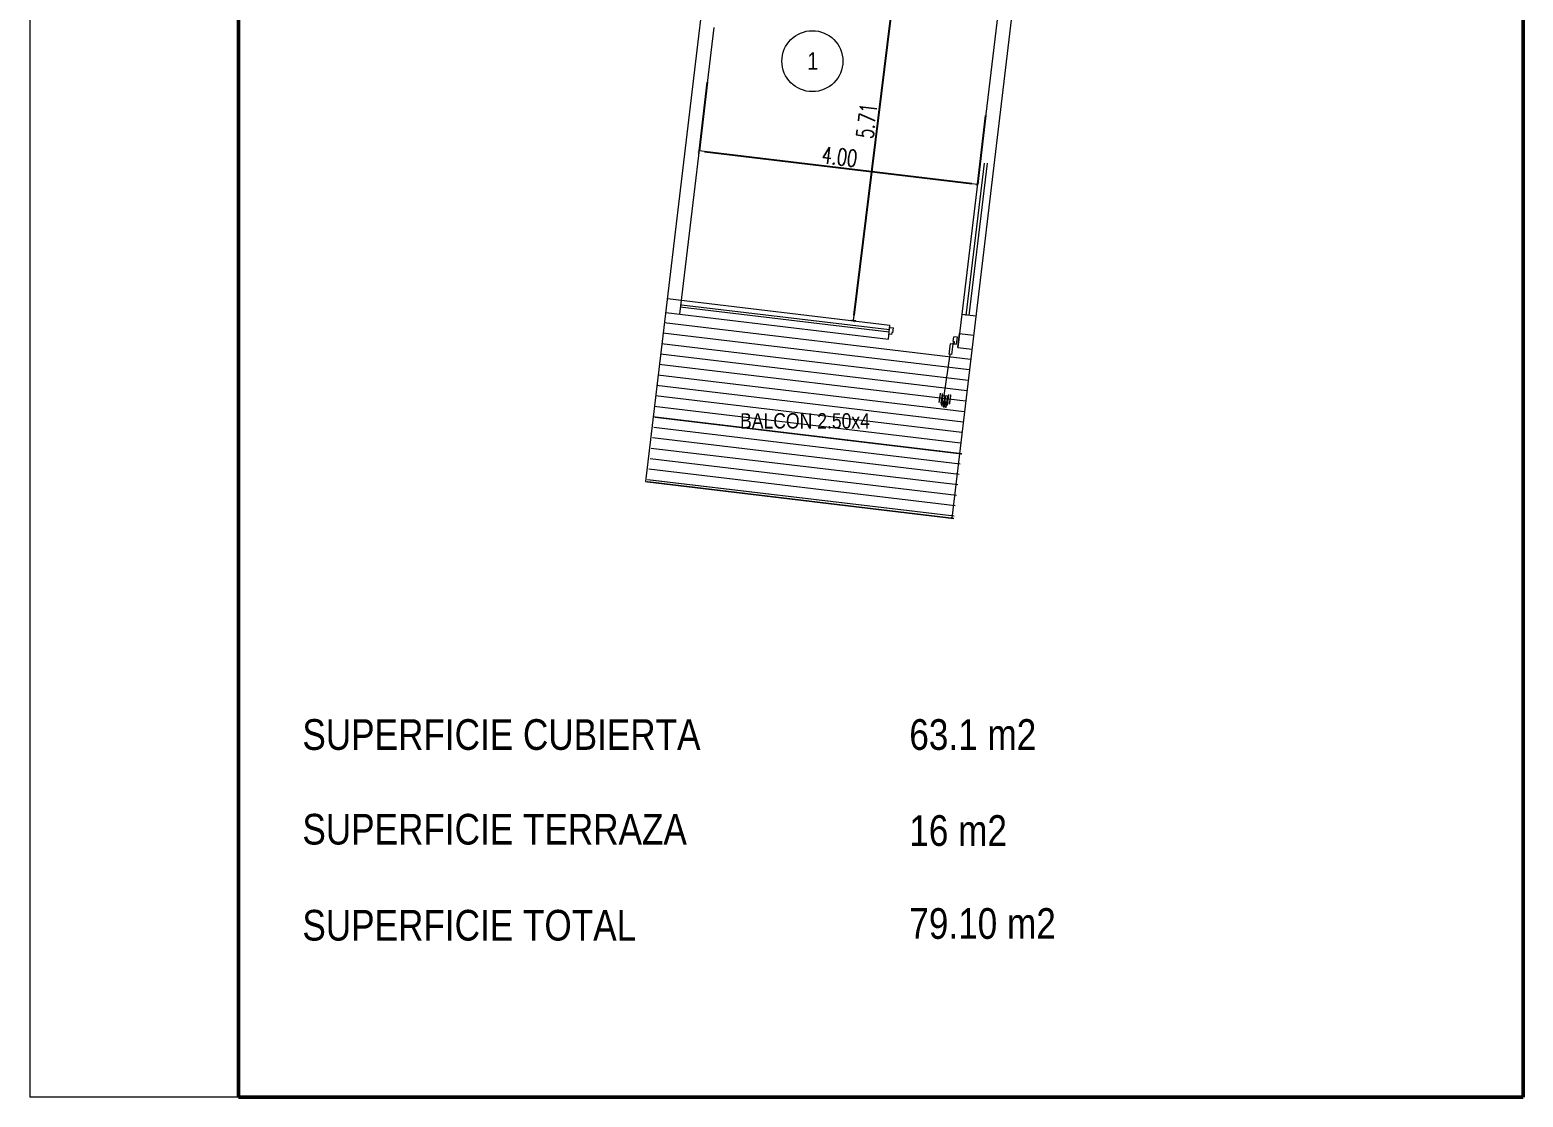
# Model space of a CAD drawing. Header units: millimetres. Extents: x 4525 to 9082, y 179 to 563.
# Drawn here: x 5166.3 to 5187.6, y 489.21 to 504.43 of the extents above; entities that cross this region are included whole.
import ezdxf

# ---------------------------------------------------------------- set-up
doc = ezdxf.new("R2010")
doc.units = ezdxf.units.MM
doc.header["$LTSCALE"] = 100
doc.layers.get('DEFPOINTS').update_dxf_attribs({"lineweight": 5})
for name, color, linetype, lineweight in [('004-Carpinterias', 1, 'Continuous', 18), ('006-Cotas parciales', 7, 'Continuous', 5), ('A01-Barrido', 250, 'Continuous', 5), ('A01-Carpinterias', 1, 'Continuous', 18), ('HATCH MUROS', 251, 'Continuous', 9)]:
    doc.layers.add(name, color=color, linetype=linetype, lineweight=lineweight)
doc.styles.add('AREAL', font='ARIALN.TTF')
doc.styles.add('COTAS', font='ROMANS.shx', dxfattribs={"width": 0.7})
doc.dimstyles.new('COTA40', dxfattribs={"dimscale": 0.4, "dimtxt": 0.3, "dimasz": 0.2, "dimexe": 0, "dimexo": 0, "dimgap": 0.09, "dimtad": 1, "dimzin": 0, "dimdsep": 46, "dimtxsty": 'COTAS', "dimblk1": 'COTA_N', "dimblk2": 'COTA_N', "dimsah": 1, "dimcen": 0.1, "dimclrd": 1, "dimclre": 8, "dimclrt": 5, "dimaunit": 1, "dimadec": 3, "dimazin": 0, "dimtfac": 1, "dimtix": 1, "dimtmove": 2, "dimatfit": 3, "dimldrblk": 'COTA_N', "dimfxl": 0, "dimtolj": 1, "dimtzin": 0, "dimarcsym": 0})

# ---------------------------------------------------------------- blocks, each defined once
blk = doc.blocks.new('COTA_N')
for p, q in [((-1, 0), (0, 0)), ((0, 0.5), (0, -0.5))]:
    blk.add_line(p, q)
at = {"const_width": 0.065}
blk.add_lwpolyline([(0.14, 0.14), (0.28, 0.28), (0, 0), (-0.14, -0.14), (-0.28, -0.28)], dxfattribs=at)
blk = doc.blocks.new('*D589')
at = {"layer": '006-Cotas parciales', "color": 8, "lineweight": -2, "ltscale": 100}
for p, q in [((5175.963, 503.685), (5175.846, 502.707)), ((5179.934, 503.21), (5179.818, 502.232))]:
    blk.add_line(p, q, dxfattribs=at)
at = {"layer": '006-Cotas parciales', "color": 1, "lineweight": -2, "ltscale": 100}
blk.add_line((5175.925, 502.697), (5179.738, 502.242), dxfattribs=at)
at = {"layer": 'DEFPOINTS', "color": 0, "ltscale": 100}
for p in [(5175.963, 503.685), (5179.934, 503.21), (5179.818, 502.232)]:
    blk.add_point(p, dxfattribs=at)
at = {"layer": '006-Cotas parciales', "color": 1, "lineweight": -2, "ltscale": 100, "xscale": 0.08000000000000003, "yscale": 0.08000000000000002, "zscale": 0.08000000000000007}
for p, rotation in [((5175.846, 502.707), 173.1886111111184), ((5179.818, 502.232), 353.1886111111185)]:
    blk.add_blockref('COTA_N', p, dxfattribs=dict(at, rotation=rotation))
at = {"layer": '006-Cotas parciales', "color": 5, "ltscale": 100, "insert": (5177.85, 502.624), "char_height": 0.12, "attachment_point": 5, "rotation": 353.1886, "style": 'COTAS'}
blk.add_mtext('\\A1;{\\H2x;4.00}', dxfattribs=at)
blk = doc.blocks.new('*D590')
at = {"layer": '006-Cotas parciales', "color": 1, "lineweight": -2, "ltscale": 100}
blk.add_line((5178.734, 505.869), (5178.054, 500.362), dxfattribs=at)
at = {"layer": '006-Cotas parciales', "color": 8, "lineweight": -2, "ltscale": 100}
for p, q in [((5178.781, 505.944), (5178.744, 505.949)), ((5178.081, 500.278), (5178.044, 500.283))]:
    blk.add_line(p, q, dxfattribs=at)
at = {"layer": 'DEFPOINTS', "color": 0, "ltscale": 100}
for p in [(5178.781, 505.944), (5178.044, 500.283), (5178.081, 500.278)]:
    blk.add_point(p, dxfattribs=at)
at = {"layer": '006-Cotas parciales', "color": 1, "lineweight": -2, "ltscale": 100, "yscale": 0.08000000000000002, "zscale": 0.08000000000000007}
for p, xscale, rotation in [((5178.744, 505.949), 0.08, 82.96377081615285), ((5178.044, 500.283), 0.08000000000000002, 262.9637708161529)]:
    blk.add_blockref('COTA_N', p, dxfattribs=dict(at, xscale=xscale, rotation=rotation))
at = {"layer": '006-Cotas parciales', "color": 5, "ltscale": 100, "insert": (5178.239, 503.135), "char_height": 0.12, "attachment_point": 5, "rotation": 82.9638, "style": 'COTAS'}
blk.add_mtext('\\A1;{\\H2x;5.71}', dxfattribs=at)

msp = doc.modelspace()

# ---------------------------------------------------------------- linework, layer by layer
at = {"layer": '004-Carpinterias', "linetype": 'Continuous', "extrusion": (0.021024, 0.14442, 0.989293)}
for p, q in [((5179.43, 499.953, 3.848), (5179.409, 499.807, 3.87)), ((5179.45, 499.801, 3.87), (5179.472, 499.947, 3.848)), ((5179.344, 499.216, 3.957), (5179.43, 499.804, 3.87)), ((5179.323, 499.219, 3.957), (5179.302, 499.072, 3.979)), ((5179.353, 499.216, 3.957), (5179.332, 499.069, 3.979)), ((5179.341, 499.052, 3.981), (5179.365, 499.213, 3.957)), ((5179.371, 499.048, 3.981), (5179.395, 499.21, 3.957))]:
    msp.add_line(p, q, dxfattribs=at)
at = {"layer": '004-Carpinterias', "color": 1, "linetype": 'Continuous', "extrusion": (0.021024, 0.14442, 0.989293)}
for p, q in [((5179.302, 499.14, 3.969), (5179.295, 499.093, 3.976)), ((5179.305, 499.092, 3.976), (5179.295, 499.093, 3.976)), ((5179.312, 499.139, 3.969), (5179.302, 499.14, 3.969)), ((5179.302, 499.072, 3.979), (5179.329, 499.068, 3.979)), ((5179.323, 499.219, 3.957), (5179.365, 499.213, 3.957)), ((5179.332, 499.137, 3.969), (5179.325, 499.09, 3.976)), ((5179.335, 499.089, 3.976), (5179.325, 499.09, 3.976)), ((5179.329, 499.068, 3.979), (5179.327, 499.054, 3.981)), ((5179.327, 499.054, 3.981), (5179.341, 499.052, 3.981)), ((5179.327, 499.054, 3.981), (5179.341, 499.052, 3.981)), ((5179.342, 499.136, 3.969), (5179.332, 499.137, 3.969)), ((5179.332, 499.069, 3.979), (5179.359, 499.065, 3.979)), ((5179.346, 499.086, 3.976), (5179.356, 499.084, 3.976)), ((5179.353, 499.216, 3.957), (5179.395, 499.21, 3.957)), ((5179.353, 499.133, 3.969), (5179.363, 499.131, 3.969)), ((5179.363, 499.131, 3.969), (5179.356, 499.084, 3.976)), ((5179.359, 499.065, 3.979), (5179.356, 499.051, 3.981)), ((5179.376, 499.083, 3.976), (5179.386, 499.081, 3.976)), ((5179.383, 499.13, 3.969), (5179.393, 499.128, 3.969)), ((5179.393, 499.128, 3.969), (5179.386, 499.081, 3.976)), ((5179.356, 499.051, 3.981), (5179.371, 499.048, 3.981)), ((5179.356, 499.051, 3.981), (5179.371, 499.048, 3.981))]:
    msp.add_line(p, q, dxfattribs=at)
at = {"layer": '004-Carpinterias', "color": 1, "linetype": 'Continuous'}
for p, q in [((5179.302, 499.072, 3.979), (5179.329, 499.068, 3.979)), ((5179.332, 499.069, 3.979), (5179.359, 499.065, 3.979))]:
    msp.add_line(p, q, dxfattribs=at)
at = {"layer": '004-Carpinterias', "ltscale": 0.01, "const_width": 0.02, "elevation": 3.979}
for points in [[(5179.289, 499.251), (5179.268, 499.113)], [(5179.318, 499.248), (5179.298, 499.109)], [(5179.407, 499.234), (5179.387, 499.095)], [(5179.437, 499.231), (5179.417, 499.092)]]:
    msp.add_lwpolyline(points, dxfattribs=at)
at = {"layer": 'A01-Barrido', "linetype": 'Continuous', "extrusion": (0.021024, 0.14442, 0.989293)}
msp.add_circle((-5053.429, -1227.322, 183.007), 0.0075, dxfattribs=at)
at = {"layer": 'A01-Carpinterias', "linetype": 'Continuous', "extrusion": (0.021024, 0.14442, 0.989293)}
for p, q in [((5178.571, 500.188, 3.832), (5178.57, 500.178, 3.833)), ((5178.571, 500.188, 3.832), (5178.621, 500.181, 3.832)), ((5178.611, 500.112, 3.842), (5178.621, 500.181, 3.832)), ((5178.557, 500.09, 3.847), (5178.558, 500.1, 3.845)), ((5178.592, 500.085, 3.847), (5178.557, 500.09, 3.847)), ((5178.596, 500.114, 3.842), (5178.592, 500.085, 3.847)), ((5178.611, 500.112, 3.842), (5178.596, 500.114, 3.842)), ((5179.472, 499.947, 3.848), (5179.43, 499.953, 3.848)), ((5179.472, 499.987, 1.924), (5179.482, 500.055, 1.914)), ((5179.472, 499.987, 1.924), (5179.486, 499.985, 1.924)), ((5179.531, 500.048, 1.914), (5179.482, 500.055, 1.914)), ((5179.486, 499.985, 1.924), (5179.482, 499.955, 1.928)), ((5179.482, 499.955, 1.928), (5179.517, 499.95, 1.928)), ((5179.517, 499.95, 1.928), (5179.531, 500.048, 1.914)), ((5179.45, 499.801, 3.87), (5179.409, 499.807, 3.87))]:
    msp.add_line(p, q, dxfattribs=at)
at = {"layer": 'HATCH MUROS', "color": 0, "ltscale": 100}
for p, q in [((5166.301, 518.873), (5166.301, 489.206)), ((5187.6, 518.873), (5187.6, 489.206)), ((5179.794, 500.348, 1.919), (5179.595, 500.371, 1.919)), ((5178.546, 500.022, 1.919), (5178.569, 500.22, 1.919)), ((5179.539, 499.903, 1.919), (5179.563, 500.101, 1.919)), ((5175.22, 498.908, 1.919), (5179.59, 498.386, 1.919)), ((5175.22, 498.908, 1.919), (5179.59, 498.386, 1.919)), ((5175.221, 498.908, 1.919), (5179.59, 498.386, 1.919)), ((5179.59, 498.386, 1.919), (5175.221, 498.908, 1.919)), ((5179.59, 498.386, 1.919), (5175.221, 498.908, 1.919)), ((5175.222, 498.908, 1.919), (5179.592, 498.386, 1.919)), ((5175.222, 498.908, 1.919), (5179.592, 498.386, 1.919)), ((5179.592, 498.386, 1.919), (5175.223, 498.908, 1.919)), ((5179.592, 498.386, 1.919), (5175.223, 498.908, 1.919)), ((5175.11, 497.985, 1.919), (5179.48, 497.463, 1.919)), ((5175.11, 497.985, 1.919), (5179.48, 497.463, 1.919)), ((5175.111, 497.985, 1.919), (5179.48, 497.463, 1.919)), ((5179.48, 497.463, 1.919), (5175.111, 497.985, 1.919)), ((5179.48, 497.463, 1.919), (5175.111, 497.985, 1.919)), ((5175.112, 497.985, 1.919), (5179.482, 497.463, 1.919)), ((5175.112, 497.985, 1.919), (5179.482, 497.463, 1.919)), ((5179.482, 497.463, 1.919), (5175.113, 497.985, 1.919)), ((5179.482, 497.463, 1.919), (5175.113, 497.985, 1.919)), ((5187.6, 489.206), (5166.301, 489.206))]:
    msp.add_line(p, q, dxfattribs=at)
at = {"layer": 'HATCH MUROS', "color": 0, "lineweight": 50, "ltscale": 100}
for p, q in [((5169.278, 518.211), (5169.278, 489.206)), ((5187.6, 518.211), (5187.6, 489.206)), ((5187.6, 489.206), (5169.278, 489.206))]:
    msp.add_line(p, q, dxfattribs=at)
at = {"layer": 'HATCH MUROS', "color": 0, "linetype": 'ByBlock', "ltscale": 100}
for p, q in [((5180.736, 508.237, 1.919), (5179.45, 497.467, 1.919)), ((5180.538, 508.261, 1.919), (5179.539, 499.903, 1.919)), ((5176.253, 507.801, 1.919), (5175.84, 504.343, 1.919)), ((5176.056, 504.468, 1.919), (5175.568, 500.377, 1.919)), ((5175.84, 504.343, 1.919), (5175.081, 497.988, 1.919)), ((5175.395, 500.599, 1.919), (5178.569, 500.22, 1.919)), ((5175.371, 500.401, 1.919), (5178.546, 500.022, 1.919)), ((5179.563, 500.101, 1.919), (5179.762, 500.078, 1.919)), ((5179.539, 499.903, 1.919), (5179.738, 499.879, 1.919))]:
    msp.add_line(p, q, dxfattribs=at)
at = {"layer": 'HATCH MUROS', "color": 3, "ltscale": 100}
for p, q in [((5179.913, 502.531, 1.919), (5179.653, 500.356, 1.919)), ((5179.954, 502.534, 1.919), (5179.695, 500.36, 1.919)), ((5178.557, 500.121, 1.919), (5175.577, 500.477, 1.919)), ((5178.561, 500.153, 1.919), (5175.595, 500.508, 1.919))]:
    msp.add_line(p, q, dxfattribs=at)
at = {"layer": 'HATCH MUROS', "color": 4, "ltscale": 100}
for p, q in [((5179.718, 499.731, 1.919), (5175.347, 500.253, 1.919)), ((5179.683, 499.433, 1.919), (5175.312, 499.955, 1.919)), ((5179.7, 499.582, 1.919), (5175.329, 500.104, 1.919)), ((5179.665, 499.284, 1.919), (5175.294, 499.806, 1.919)), ((5179.665, 499.284, 1.919), (5175.294, 499.806, 1.919)), ((5179.629, 498.986, 1.919), (5175.258, 499.508, 1.919)), ((5179.647, 499.135, 1.919), (5175.276, 499.657, 1.919)), ((5179.611, 498.837, 1.919), (5175.24, 499.359, 1.919)), ((5179.576, 498.539, 1.919), (5175.205, 499.061, 1.919)), ((5179.594, 498.688, 1.919), (5175.223, 499.21, 1.919)), ((5179.558, 498.39, 1.919), (5175.187, 498.912, 1.919)), ((5179.59, 498.386, 1.919), (5175.219, 498.909, 1.919)), ((5179.59, 498.386, 1.919), (5175.219, 498.909, 1.919)), ((5179.592, 498.386, 1.919), (5175.221, 498.909, 1.919)), ((5179.572, 498.238, 1.919), (5175.201, 498.76, 1.919)), ((5179.536, 497.94, 1.919), (5175.165, 498.462, 1.919)), ((5179.554, 498.089, 1.919), (5175.183, 498.611, 1.919)), ((5179.519, 497.791, 1.919), (5175.148, 498.313, 1.919)), ((5179.483, 497.493, 1.919), (5175.112, 498.015, 1.919)), ((5179.485, 497.493, 1.919), (5175.114, 498.015, 1.919)), ((5179.501, 497.642, 1.919), (5175.13, 498.164, 1.919)), ((5179.48, 497.463, 1.919), (5175.109, 497.985, 1.919)), ((5179.482, 497.463, 1.919), (5175.111, 497.985, 1.919))]:
    msp.add_line(p, q, dxfattribs=at)
at = {"layer": 'HATCH MUROS', "color": 0, "linetype": 'ByBlock', "ltscale": 100, "elevation": 1.919}
msp.add_lwpolyline([(5175.081, 497.988), (5179.45, 497.467), (5179.45, 497.467)], dxfattribs=at)
at = {"layer": 'HATCH MUROS', "color": 0, "ltscale": 100}
msp.add_circle((5177.463, 503.987), 0.435, dxfattribs=at)

# ---------------------------------------------------------------- texts
at = {"style": 'AREAL'}
for s, height, p in [('1', 0.25, (5177.389, 503.864, -1.1)), ('BALCON 2.50x4', 0.21875, (5176.431, 498.746, 1.231)), ('SUPERFICIE CUBIERTA', 0.4375, (5170.188, 494.161, -1.375)), ('63.1 m2', 0.4375, (5178.845, 494.161, -1.375)), ('SUPERFICIE TERRAZA', 0.4375, (5170.188, 492.81, -1.375)), ('16 m2', 0.4375, (5178.845, 492.791, -1.375)), ('SUPERFICIE TOTAL', 0.4375, (5170.188, 491.44, -1.375)), ('79.10 m2', 0.4375, (5178.845, 491.465, -1.375))]:
    msp.add_text(s, height=height, dxfattribs=at).set_placement(p)

# ---------------------------------------------------------------- dimensions: what is measured, and where the dimension line sits
at = {"layer": '006-Cotas parciales', "ltscale": 100}
dim = msp.add_aligned_dim(p1=(5178.781, 505.944, 1.919), p2=(5178.081, 500.278, 1.919), distance=-0.037, text='{\\H2x;<>}', dimstyle='COTA40', dxfattribs=at)
dim.commit()
dim.dimension.update_dxf_attribs({"geometry": '*D590', "text_midpoint": (5178.239, 503.135, 1.919)})
at = {"layer": '006-Cotas parciales', "color": 0, "ltscale": 100}
dim = msp.add_aligned_dim(p1=(5175.963, 503.685, 1.919), p2=(5179.934, 503.21, 1.919), distance=-0.985, text='{\\H2x;<>}', dimstyle='COTA40', dxfattribs=at)
dim.commit()
dim.dimension.update_dxf_attribs({"geometry": '*D589', "text_midpoint": (5177.85, 502.624, 1.919)})

doc.saveas('drawing.dxf')
